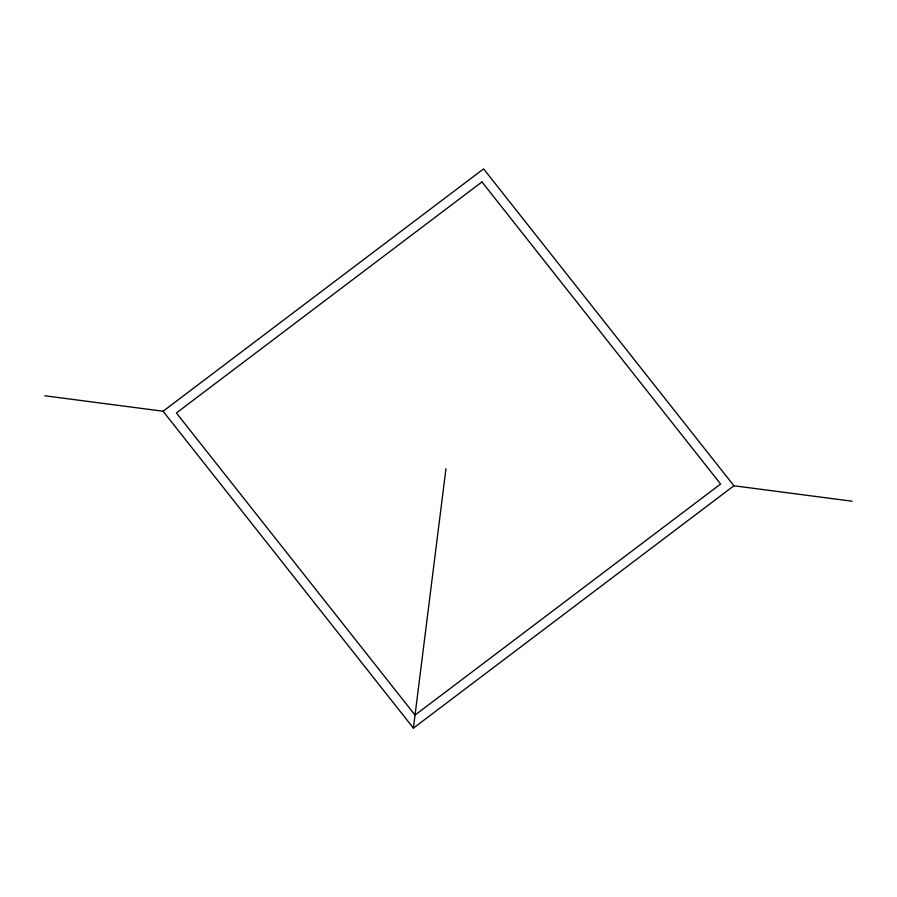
<?xml version="1.0" encoding="UTF-8"?>
<svg xmlns="http://www.w3.org/2000/svg" width="897" height="897" viewBox="0 0 897 897"><rect width="100%" height="100%" fill="white"/><g stroke="black" fill="none" stroke-linecap="round" stroke-linejoin="round"><path stroke-width="1.35" d="M852.15 501.221L733.925 485.77L413.394 728.129L445.955 468.795M44.85 395.779L163.075 411.23L483.606 168.871L733.925 485.77M163.075 411.23L413.394 728.129M481.969 181.923L176.395 412.968L415.031 715.077L720.605 484.032L481.969 181.923"/></g></svg>
